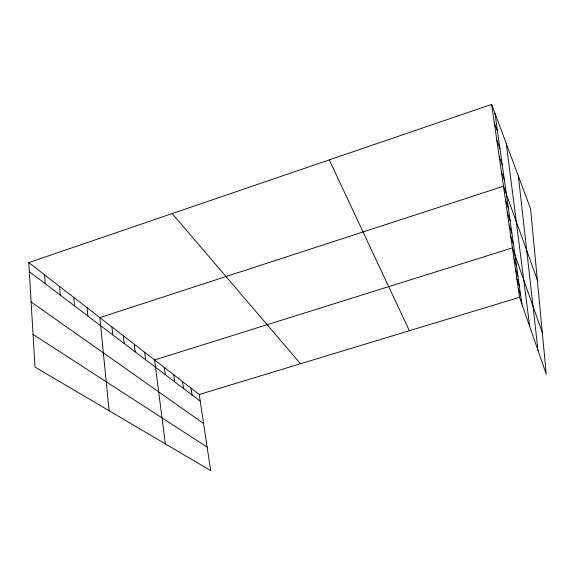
<?xml version="1.0" encoding="UTF-8"?>
<svg xmlns="http://www.w3.org/2000/svg" width="575" height="575" viewBox="0 0 575 575"><rect width="100%" height="100%" fill="white"/><g stroke="black" fill="none" stroke-linecap="round" stroke-linejoin="round"><path stroke-width="0.86" d="M28.75 262.603L199.223 394.486L210.673 470.609L35.025 367.087L28.75 262.603L491.639 104.391L530.574 208.754L546.25 374.196L519.556 297.304L491.639 104.391M199.223 394.486L519.556 297.304M33.062 334.398L207.137 447.113M31.115 301.961L203.586 423.509M29.289 271.616L200.229 401.163M172.191 213.577L300.538 363.745M329.274 159.886L409.357 330.74M494.306 122.842L497.555 131.618M496.814 140.156L499.977 148.752M499.172 156.436L502.248 164.867M501.386 171.774L504.39 180.04M537.316 279.874L503.484 186.25L99.849 317.608L109.113 410.751M505.461 199.935L508.322 207.884M507.337 212.887L510.126 220.685M509.112 225.163L511.836 232.818M510.801 236.821L513.468 244.332M542.304 332.544L512.404 247.904L154.596 359.957L165.341 443.893M513.978 258.764L516.523 266.002M515.473 269.1L517.96 276.208M516.896 278.947L519.333 285.926M518.255 288.341L520.641 295.191M191.065 388.175L192.064 394.982M494.974 113.347L521.892 304.038M182.555 381.592L183.54 388.52M173.657 374.706L174.627 381.764M164.349 367.504L165.305 374.699M506.252 143.556L529.712 326.571M144.677 352.288L145.597 359.763M134.284 344.245L135.175 351.864M518.341 175.972L537.992 350.412M123.373 335.8L124.243 343.577M111.909 326.938L112.75 334.866M87.148 307.776L87.91 316.042M73.751 297.412L74.47 305.857M59.599 286.465L60.267 295.09M44.62 274.879L45.231 283.691"/></g></svg>
